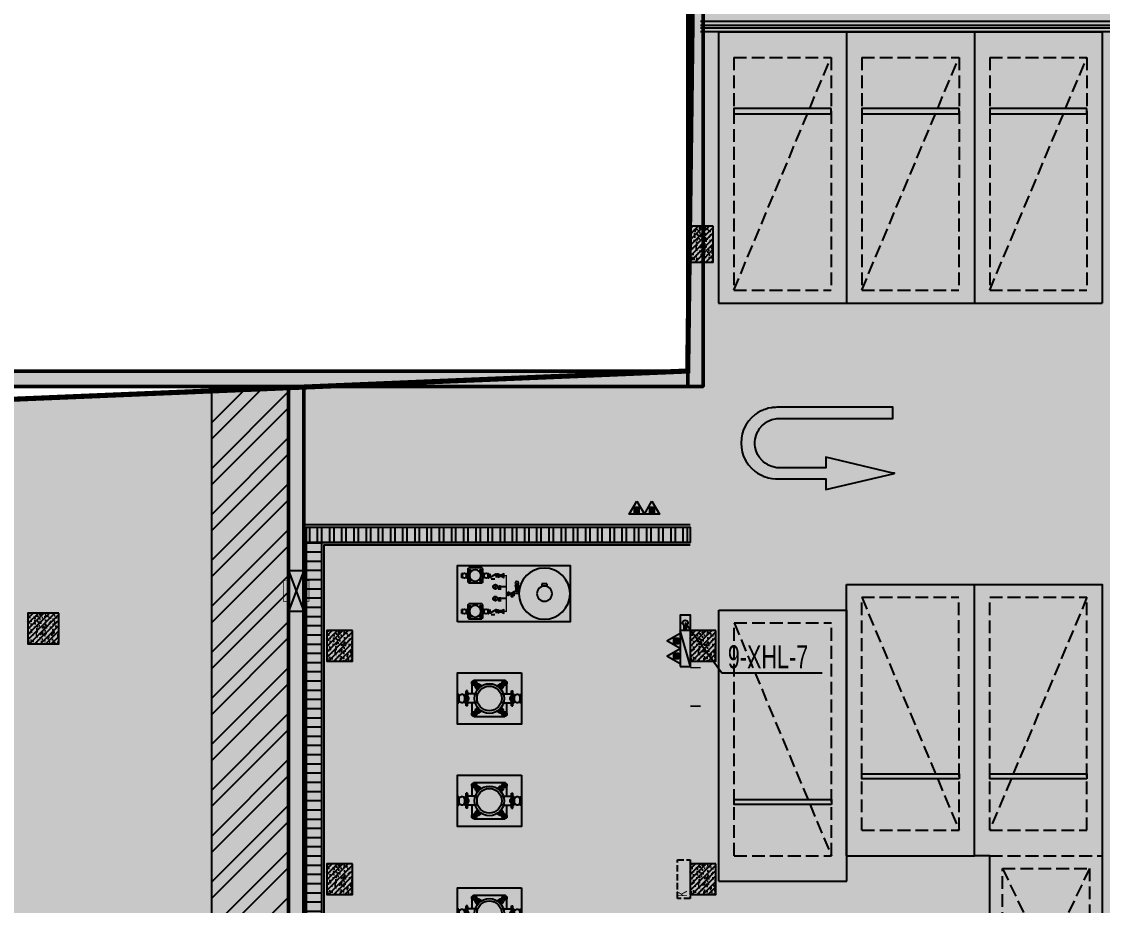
# Model space of a CAD drawing. Extents: x -1338203 to 1886333, y -530034 to 1031844.
# Drawn here: x 646993 to 668108, y -375017 to -357747 of the extents above; entities that cross this region are included whole.
import ezdxf

# ---------------------------------------------------------------- set-up
doc = ezdxf.new("R2010")
doc.units = 0
doc.header["$LTSCALE"] = 1000
doc.header["$MEASUREMENT"] = 0
for name, pattern in [('A-001-平面B2$0$__DASH', [0.35, 0.25, -0.1]), ('A-001-平面参照B2$0$A-001-平面参照B2$0$DASH', [0.35, 0.25, -0.1]), ('DASH', [0.35, 0.25, -0.1]), ('负二层集水坑及排水沟$0$负二层集水坑及排水沟$0$CONTINOUS', [0])]:
    doc.linetypes.add(name, pattern=pattern)
for name, color, linetype in [('A-001-平面参照B2$0$0A-E-STRS-RAIL', 163, 'Continuous'), ('A-001-平面参照B2$0$0A-O-EQPM', 215, 'Continuous'), ('A-001-平面参照B2$0$0S-S-HOLE', 55, 'Continuous'), ('A-001-平面参照B2$0$AUDIT_D_230227194758-1', 52, 'Continuous'), ('A-001-车位参照B1$0$A-001-车位参照B1$0$$0$A-001-车位参照B2$0$0A-P-PKNG-CAR(A)', 43, 'Continuous'), ('A-FIRE', 7, 'Continuous'), ('M001-预留预埋B2$0$0M-A-LD', 4, 'Continuous'), ('p-a-regular', 5, 'Continuous'), ('S001地下二墙柱$0$0S-CW-HATCH', 251, 'Continuous'), ('S001地下二墙柱$0$0S-CW-HATCH-UP', 251, 'Continuous'), ('S001地下二墙柱$0$0S-S-HOLE', 55, 'Continuous'), ('S001地下二墙柱$0$S001地下二墙柱$0$0S-CC-LINE', 52, 'Continuous'), ('S001地下二墙柱$0$S001地下二墙柱$0$0S-CW-HATCH', 251, 'Continuous'), ('S001地下二墙柱$0$S001地下二墙柱$0$0S-CW-HATCH-UP', 251, 'Continuous'), ('中心线', 42, 'Continuous'), ('地面指向箭头', 7, 'Continuous'), ('负二层消火栓$0$负二层消火栓$0$0P-ACC-FH', 7, 'Continuous'), ('负二层消火栓$0$负二层消火栓$0$0P-DIM-FH', 3, 'Continuous'), ('负二层消火栓$0$负二层消火栓$0$0P-PIPE-FH', 1, 'Continuous'), ('负二层消火栓$0$负二层消火栓$0$0P-VPIPE-FH', 1, 'Continuous'), ('负二层消火栓$0$负二层消火栓$1$0P-EQUIP-FH', 7, 'Continuous'), ('负二层集水坑及排水沟$0$负二层集水坑及排水沟$0$0P-PIPE-FH', 1, 'Continuous'), ('负二层集水坑及排水沟$0$负二层集水坑及排水沟$0$PIPE-消防', 1, 'Continuous'), ('负二层集水坑及排水沟$0$负二层集水坑及排水沟$0$S-其他', 8, 'Continuous'), ('负二层集水坑及排水沟$0$负二层集水坑及排水沟$0$SB', 7, 'Continuous'), ('负二层集水坑及排水沟$0$负二层集水坑及排水沟$0$VALVE_消防', 7, 'Continuous'), ('负二层集水坑及排水沟$0$负二层集水坑及排水沟$0$XHS', 70, 'Continuous'), ('负二层集水坑及排水沟$0$负二层集水坑及排水沟$0$给排水设备', 7, '负二层集水坑及排水沟$0$负二层集水坑及排水沟$0$CONTINOUS')]:
    doc.layers.add(name, color=color, linetype=linetype)
for name, color, linetype, true_color in [('p-a-double', 7, 'Continuous', 0x00a0ff), ('p-a-regular-deadend', 6, 'Continuous', 0xff00ff), ('p-a-regular-narrow', 7, 'Continuous', 0x9600ff)]:
    doc.layers.add(name, color=color, linetype=linetype, true_color=true_color)
doc.layers.add('p-h-walkable', color=7, linetype='Continuous', lineweight=70, true_color=0xf0f0f0)
doc.layers.add('S001地下二墙柱$0$0S-CW-LINE', color=7, linetype='Continuous', lineweight=50)
doc.styles.add('A-001-平面参照B2$0$A-001-平面参照B2$0$AAD-TXT', font='AAD-TXT', dxfattribs={"width": 0.7, "bigfont": 'AAD-HZTXT'})
doc.styles.add('负二层消火栓$0$负二层消火栓$0$AAD-S', font='aad-s.shx', dxfattribs={"width": 0.7, "bigfont": 'aad-hztxt.shx'})
pattern_1 = [(45, (-9296980.87, -620438.91), (-53.0330086, 53.0330086), []), (50, (-9296980.87, -620438.91), (215.1780548, -18.8256405), [22.5, -247.5]), (355, (-9296980.87, -620438.91), (-41.6254, 225.65764), [18, -198]), (100.4514, (-9296962.94, -620440.48), (173.5528145, 206.8318626), [19.122057, -210.3426336]), (46.1842, (-9296980.87, -620378.9), (320.1723146, -49.655704), [33.75, -371.25]), (96.6356, (-9296954.2, -620383.05), (280.398812, 292.235361), [28.683086, -315.5139]), (351.1842, (-9296980.87, -620378.9), (280.398584, 292.23558), [27, -297]), (21, (-9296950.87, -620393.91), (179.0721156, -120.7856672), [22.5, -247.5]), (326, (-9296950.87, -620393.91), (72.9945996, 217.5450135), [18, -198]), (71.4514, (-9296935.94, -620403.98), (252.0667886, 96.759149), [19.122057, -210.3426336]), (37.5, (-9296980.87, -620438.91), (3.6479566, 99.86815615), [0, -195.6, 0, -201, 0, -198.75]), (7.5, (-9296980.87, -620438.91), (78.9208612, 118.3235136), [0, -114.6, 0, -191.1, 0, -75.75]), (327.5, (-9297047.77, -620438.91), (160.14673085, -6.7664615), [0, -75, 0, -234, 0, -310.5]), (317.5, (-9297077.77, -620438.91), (174.9558508, 30.0314947), [0, -97.5, 0, -155.4, 0, -220.5])]

# ---------------------------------------------------------------- blocks, each defined once
blk = doc.blocks.new('A-001-平面参照B2$0$A-001-平面参照B2$0$AAD_ARCH_EQPM_室内空调挂机')
at = {"layer": 'A-001-平面参照B2$0$0A-O-EQPM', "linetype": 'A-001-平面参照B2$0$A-001-平面参照B2$0$DASH', "ltscale": 0.5}
blk.add_lwpolyline([(375, 125), (375, -125), (-375, -125), (-375, 125), (375, 125)], dxfattribs=at)
at = {"layer": 'A-001-平面参照B2$0$0A-O-EQPM', "ltscale": 0.5, "style": 'A-001-平面参照B2$0$A-001-平面参照B2$0$AAD-TXT', "width": 0.7}
blk.add_text('K', height=200, dxfattribs=at).set_placement((-346, -63))
blk = doc.blocks.new('*U420')
at = {"ltscale": 0.5}
blk.add_blockref('A-001-平面参照B2$0$A-001-平面参照B2$0$AAD_ARCH_EQPM_室内空调挂机', (0, 0), dxfattribs=at)
blk = doc.blocks.new('A-001-平面参照B2')
at = {"layer": 'A-001-平面参照B2$0$0A-E-STRS-RAIL'}
for points in [[(-90459, -194211), (-106109, -194211)], [(-90459, -194261), (-106109, -194261)]]:
    blk.add_lwpolyline(points, dxfattribs=at)
at = {"layer": 'A-001-平面参照B2$0$0S-S-HOLE'}
blk.add_lwpolyline([(-113859, -204863), (-113859, -205663), (-114159, -205663), (-114159, -204863)], close=True, dxfattribs=at)
for points in [[(-113859, -204863), (-114159, -205663)], [(-114159, -204863), (-113859, -205663)]]:
    blk.add_lwpolyline(points, dxfattribs=at)
at = {"layer": 'A-001-平面参照B2$0$AUDIT_D_230227194758-1'}
for points in [[(-48909, -194136), (-106109, -194136)], [(-48909, -194336), (-106109, -194336)]]:
    blk.add_lwpolyline(points, dxfattribs=at)
at = {"layer": 'A-001-平面参照B2$0$0A-O-EQPM', "rotation": 90}
blk.add_blockref('*U420', (-106434, -210893), dxfattribs=at)
blk = doc.blocks.new('负二层集水坑及排水沟$0$负二层集水坑及排水沟$0$XFB1')
blk.add_lwpolyline([(702090, 3956882), (702890, 3956882), (702890, 3955882), (702090, 3955882)], close=True)
at = {"layer": '负二层集水坑及排水沟$0$负二层集水坑及排水沟$0$XHS', "color": 7, "ltscale": 3}
for p, q in [((702425, 3956861), (702425, 3956872)), ((702425, 3956872), (702555, 3956872)), ((702425, 3956861), (702555, 3956861)), ((702447, 3956860), (702534, 3956860)), ((702452, 3956884), (702452, 3956873)), ((702452, 3956884), (702527, 3956884)), ((702527, 3956884), (702527, 3956873)), ((702555, 3956872), (702555, 3956861)), ((702425, 3956770), (702425, 3956759)), ((702425, 3956770), (702555, 3956770)), ((702425, 3956759), (702555, 3956759)), ((702452, 3956747), (702452, 3956758)), ((702452, 3956747), (702527, 3956747)), ((702527, 3956747), (702527, 3956758)), ((702555, 3956759), (702555, 3956770)), ((702425, 3955996), (702425, 3956008)), ((702425, 3956008), (702555, 3956008)), ((702452, 3956020), (702452, 3956008)), ((702452, 3956020), (702527, 3956020)), ((702527, 3956020), (702527, 3956008)), ((702555, 3956008), (702555, 3955996)), ((702425, 3955996), (702555, 3955996)), ((702425, 3955906), (702425, 3955894)), ((702425, 3955906), (702555, 3955906)), ((702425, 3955894), (702555, 3955894)), ((702447, 3955995), (702534, 3955995)), ((702452, 3955882), (702452, 3955893)), ((702452, 3955882), (702527, 3955882)), ((702527, 3955882), (702527, 3955893)), ((702555, 3955894), (702555, 3955906))]:
    blk.add_line(p, q, dxfattribs=at)
at = {"layer": '负二层集水坑及排水沟$0$负二层集水坑及排水沟$0$XHS', "color": 7, "linetype": 'Continuous', "ltscale": 3}
for p, q in [((702606, 3956747), (702372, 3956747)), ((702372, 3956728), (702372, 3956747)), ((702606, 3956728), (702372, 3956728)), ((702387, 3956728), (702387, 3956747)), ((702418, 3956598), (702418, 3956706)), ((702556, 3956598), (702556, 3956706)), ((702594, 3956728), (702594, 3956747)), ((702606, 3956728), (702606, 3956747)), ((702203, 3956621), (702289, 3956621)), ((702210, 3956632), (702210, 3956132)), ((702418, 3956656), (702236, 3956656)), ((702245, 3956665), (702245, 3956576)), ((702325, 3956597), (702262, 3956534)), ((702264, 3956596), (702325, 3956534)), ((702268, 3956540), (702294, 3956506)), ((702320, 3956592), (702354, 3956566)), ((702743, 3956656), (702556, 3956656)), ((702659, 3956592), (702625, 3956566)), ((702654, 3956597), (702717, 3956534)), ((702715, 3956596), (702654, 3956534)), ((702712, 3956540), (702686, 3956506)), ((702777, 3956621), (702690, 3956621)), ((702734, 3956665), (702734, 3956576)), ((702771, 3956140), (702771, 3956623)), ((702245, 3956100), (702245, 3956189)), ((702325, 3956167), (702262, 3956230)), ((702264, 3956169), (702325, 3956230)), ((702268, 3956225), (702294, 3956259)), ((702320, 3956172), (702354, 3956198)), ((702418, 3956169), (702418, 3956060)), ((702556, 3956169), (702556, 3956060)), ((702659, 3956172), (702625, 3956198)), ((702654, 3956167), (702717, 3956230)), ((702715, 3956169), (702654, 3956230)), ((702712, 3956225), (702686, 3956259)), ((702734, 3956100), (702734, 3956189)), ((702203, 3956144), (702289, 3956144)), ((702242, 3956108), (702418, 3956108)), ((702606, 3956038), (702372, 3956038)), ((702372, 3956038), (702372, 3956020)), ((702606, 3956020), (702372, 3956020)), ((702387, 3956038), (702387, 3956019)), ((702556, 3956108), (702739, 3956108)), ((702594, 3956038), (702594, 3956019)), ((702606, 3956038), (702606, 3956020)), ((702777, 3956144), (702690, 3956144))]:
    blk.add_line(p, q, dxfattribs=at)
for centre, radius in [((702490, 3956715), 5.47), ((702245, 3956620), 36.9), ((702245, 3956621), 22.4), ((702294, 3956565), 36.9), ((702490, 3956382), 232), ((702294, 3956566), 22.4), ((702488, 3956382), 193), ((702685, 3956565), 36.9), ((702685, 3956566), 22.4), ((702734, 3956620), 36.9), ((702734, 3956621), 22.4), ((702245, 3956144), 36.9), ((702294, 3956199), 36.9), ((702294, 3956199), 22.4), ((702685, 3956199), 36.9), ((702685, 3956199), 22.4), ((702734, 3956144), 36.9), ((702245, 3956144), 22.4), ((702490, 3956051), 5.47), ((702734, 3956144), 22.4)]:
    blk.add_circle(centre, radius, dxfattribs=at)
at = {"layer": '负二层集水坑及排水沟$0$负二层集水坑及排水沟$0$XHS', "color": 7, "ltscale": 3}
for centre, start, end in [((702477, 3956817), 118.6495, 248.2295), ((702502, 3956817), 291.7705, 61.3505), ((702477, 3955952), 118.6495, 248.2295), ((702502, 3955952), 291.7705, 61.3505)]:
    blk.add_arc(centre, 49.9, start, end, dxfattribs=at)
at = {"layer": '负二层集水坑及排水沟$0$负二层集水坑及排水沟$0$XHS', "color": 7, "linetype": 'Continuous', "ltscale": 3}
for centre, radius, start, end in [((702393, 3956702), 25, 7.0714, 100.1436), ((702490, 3956740), 37.6, 200.9003, 339.0997), ((702573, 3956710), 17.8, 84.8055, 196.2126), ((702393, 3956601), 25, 316.4818, 352.9286), ((702581, 3956601), 25, 187.0714, 220.5994), ((702393, 3956166), 25, 7.0714, 43.5182), ((702581, 3956166), 25, 139.4006, 172.9286), ((702393, 3956064), 25, 259.8564, 352.9286), ((702490, 3956026), 37.6, 20.9003, 159.0997), ((702573, 3956056), 17.8, 163.7874, 275.1945)]:
    blk.add_arc(centre, radius, start, end, dxfattribs=at)
blk = doc.blocks.new('负二层集水坑及排水沟$0$负二层集水坑及排水沟$0$YLB')
for p, q in [((-88, 838), (2, 796)), ((88, 662), (-88, 838)), ((-150, 350), (-150, 550)), ((0, 450), (-150, 450)), ((0, 0), (0, 600))]:
    blk.add_line(p, q)
for centre, radius in [((0, 750), 150), ((0, 450), 60), ((0, 450), 35)]:
    blk.add_circle(centre, radius)
blk = doc.blocks.new('负二层集水坑及排水沟$0$负二层集水坑及排水沟$0$$VALVE$00000296')
for points in [[(-125, 72), (-125, -72), (125, 72), (125, -72), (-125, 72)], [(0, 60), (0, -64)]]:
    blk.add_lwpolyline(points)
for p in [(-125, 0), (125, 0)]:
    blk.add_point(p)
blk = doc.blocks.new('负二层集水坑及排水沟$0$负二层集水坑及排水沟$0$$VALVE$00000437')
for p in [(0, 0), (87, 124)]:
    blk.add_line(p, (0, 124))
blk.add_lwpolyline([(-125, -72), (125, 72), (125, -72), (-125, 72)], close=True)
for p in [(-125, 0), (125, 0)]:
    blk.add_point(p)
blk = doc.blocks.new('负二层集水坑及排水沟$0$负二层集水坑及排水沟$0$$VALVE$00000315')
blk.add_line((-75, 125), (75, 125))
blk.add_lwpolyline([(-125, -75), (-125, 75), (125, -75), (125, 75)])
for p in [(-125, 0), (125, 0)]:
    blk.add_point(p)
blk.add_solid([(0, 125), (0, 150), (75, 125)])
blk = doc.blocks.new('负二层集水坑及排水沟$0$负二层集水坑及排水沟$0$wysb')
at = {"layer": '负二层集水坑及排水沟$0$负二层集水坑及排水沟$0$0P-PIPE-FH', "linetype": 'Continuous'}
for points in [[(322473, -256493), (322473, -256505), (322461, -256505)], [(322473, -256493), (322461, -256493), (322461, -256505)], [(323173, -256493), (323173, -256505), (323186, -256505)], [(323173, -256493), (323186, -256493), (323186, -256505)]]:
    blk.add_hatch(color=256, dxfattribs=at).paths.add_polyline_path(points)
at = {"layer": '负二层集水坑及排水沟$0$负二层集水坑及排水沟$0$PIPE-消防', "linetype": 'Continuous'}
for points in [[(323173, -256493), (323173, -256501), (323182, -256501)], [(323173, -256493), (323182, -256493), (323182, -256501)]]:
    blk.add_hatch(color=256, dxfattribs=at).paths.add_polyline_path(points)
at = {"layer": '负二层集水坑及排水沟$0$负二层集水坑及排水沟$0$0P-PIPE-FH', "linetype": 'Continuous', "ltscale": 0.5, "const_width": 25}
for points in [[(322473, -256170), (322473, -256147)], [(322473, -256323), (322473, -256290)], [(323173, -256170), (323173, -256147)], [(323173, -256323), (323173, -256290)], [(322473, -256493), (322473, -256443)], [(322826, -256493), (322473, -256493)], [(322826, -256524), (322826, -256493)], [(323173, -256493), (322826, -256493)], [(323173, -256493), (323173, -256443)], [(322669, -256698), (322618, -256698)], [(322826, -256698), (322789, -256698)], [(322826, -256698), (322826, -256644)], [(322826, -256736), (322826, -256698)]]:
    blk.add_lwpolyline(points, dxfattribs=at)
at = {"layer": '负二层集水坑及排水沟$0$负二层集水坑及排水沟$0$PIPE-消防', "linetype": 'Continuous'}
blk.add_circle((322618, -256698), 33.6, dxfattribs=at)
at = {"layer": '负二层集水坑及排水沟$0$负二层集水坑及排水沟$0$给排水设备'}
for p, q in [((322432, -255633), (322432, -255625)), ((322514, -255625), (322432, -255625)), ((322514, -255633), (322432, -255633)), ((322514, -255633), (322514, -255625)), ((323132, -255633), (323132, -255625)), ((323214, -255625), (323132, -255625)), ((323214, -255633), (323132, -255633)), ((323214, -255633), (323214, -255625)), ((322341, -255739), (322322, -255757)), ((322323, -256015), (322322, -255757)), ((322341, -255739), (322598, -255739)), ((322514, -255712), (322432, -255712)), ((322432, -255712), (322432, -255720)), ((322514, -255720), (322432, -255720)), ((322439, -255720), (322438, -255775)), ((322499, -255720), (322499, -255775)), ((322514, -255712), (322514, -255720)), ((322598, -255739), (322616, -255757)), ((322616, -255757), (322616, -256015)), ((323041, -255739), (323022, -255757)), ((323023, -256015), (323022, -255757)), ((323041, -255739), (323298, -255739)), ((323214, -255712), (323132, -255712)), ((323132, -255712), (323132, -255720)), ((323214, -255720), (323132, -255720)), ((323139, -255720), (323138, -255775)), ((323199, -255720), (323199, -255775)), ((323214, -255712), (323214, -255720)), ((323298, -255739), (323316, -255757)), ((323316, -255757), (323316, -256015)), ((322341, -256033), (322323, -256015)), ((322598, -256033), (322341, -256033)), ((322432, -256060), (322432, -256052)), ((322514, -256052), (322432, -256052)), ((322514, -256060), (322432, -256060)), ((322506, -256052), (322437, -256052)), ((322506, -256052), (322437, -256052)), ((322439, -256052), (322438, -255997)), ((322499, -256052), (322499, -255997)), ((322514, -256060), (322514, -256052)), ((322598, -256033), (322616, -256015)), ((323041, -256033), (323023, -256015)), ((323298, -256033), (323041, -256033)), ((323132, -256060), (323132, -256052)), ((323214, -256052), (323132, -256052)), ((323214, -256060), (323132, -256060)), ((323206, -256052), (323137, -256052)), ((323206, -256052), (323137, -256052)), ((323139, -256052), (323138, -255997)), ((323199, -256052), (323199, -255997)), ((323214, -256060), (323214, -256052)), ((323298, -256033), (323316, -256015)), ((322514, -256139), (322432, -256139)), ((322432, -256139), (322432, -256147)), ((322514, -256147), (322432, -256147)), ((322514, -256139), (322514, -256147)), ((323214, -256139), (323132, -256139)), ((323132, -256139), (323132, -256147)), ((323214, -256147), (323132, -256147)), ((323214, -256139), (323214, -256147)), ((322636, -257188), (322688, -257188)), ((322636, -257283), (322636, -257188)), ((322636, -257283), (322687, -257283))]:
    blk.add_line(p, q, dxfattribs=at)
blk.add_lwpolyline([(323375, -255536), (322275, -255536), (322275, -257736), (323375, -257736)], close=True, dxfattribs=at)
blk.add_lwpolyline([(323375, -255536), (322275, -255536), (322275, -257736), (323375, -257736)], close=True, dxfattribs=at)
blk.add_lwpolyline([(323375, -255536), (322275, -255536), (322275, -257736), (323375, -257736)], close=True, dxfattribs=at)
blk.add_lwpolyline([(323375, -255536), (322275, -255536), (322275, -257736), (323375, -257736)], close=True, dxfattribs=at)
for centre, radius in [((322470, -255884), 113), ((322383, -255783), 21.1), ((322561, -255783), 21.1), ((323170, -255884), 113), ((323083, -255783), 21.1), ((323261, -255783), 21.1), ((322383, -255987), 21.1), ((322561, -255987), 21.1), ((323083, -255987), 21.1), ((323261, -255987), 21.1), ((322825, -257236), 500), ((322825, -257236), 148)]:
    blk.add_circle(centre, radius, dxfattribs=at)
for centre, start, end in [((322473, -255673), 120.9921, 239.008), ((322473, -255673), 300.9921, 59.008), ((323173, -255673), 120.9921, 239.008), ((323173, -255673), 300.9921, 59.008), ((322473, -256100), 120.9921, 239.008), ((322473, -256100), 300.9921, 59.008), ((323173, -256100), 120.9921, 239.008), ((323173, -256100), 300.9921, 59.008)]:
    blk.add_arc(centre, 46.2, start, end, dxfattribs=at)
at = {"layer": '负二层集水坑及排水沟$0$负二层集水坑及排水沟$0$SB', "xscale": -0.2879999871365726, "yscale": 0.2880000025033951, "zscale": 0.2880000000000109, "rotation": 2.514481582949202e-05}
for p in [(322691, -256493), (322921, -256493)]:
    blk.add_blockref('负二层集水坑及排水沟$0$负二层集水坑及排水沟$0$YLB', p, dxfattribs=at)
at = {"layer": '负二层集水坑及排水沟$0$负二层集水坑及排水沟$0$VALVE_消防'}
for name, p, xscale, yscale, zscale, rotation in [('负二层集水坑及排水沟$0$负二层集水坑及排水沟$0$$VALVE$00000315', (322473, -256230), 0.48, 0.48, 0.48, 270.0000251448159), ('负二层集水坑及排水沟$0$负二层集水坑及排水沟$0$$VALVE$00000296', (322473, -256383), 0.48, 0.48, 0.48, 270.0000251448159), ('负二层集水坑及排水沟$0$负二层集水坑及排水沟$0$$VALVE$00000315', (323173, -256230), 0.48, 0.48, 0.48, 270.0000251448159), ('负二层集水坑及排水沟$0$负二层集水坑及排水沟$0$$VALVE$00000296', (323173, -256383), 0.48, 0.48, 0.48, 270.0000251448159), ('负二层集水坑及排水沟$0$负二层集水坑及排水沟$0$$VALVE$00000437', (322826, -256584), 0.48, 0.48, 0.48, 270.0000251448159), ('负二层集水坑及排水沟$0$负二层集水坑及排水沟$0$$VALVE$00000296', (322729, -256698), 0.4800000000000001, 0.4800000000000001, 0.4800000000000001, 180.0000251448158)]:
    blk.add_blockref(name, p, dxfattribs=dict(at, xscale=xscale, yscale=yscale, zscale=zscale, rotation=rotation))
blk = doc.blocks.new('负二层集水坑及排水沟')
at = {"ltscale": 0.002}
h = blk.add_hatch(dxfattribs=at)
h.set_pattern_fill('STEEL', color=8, scale=400)
h.set_pattern_definition([(45, (-682126.3, 185328.5), (-449.0128, 449.0128), []), (45, (-682126.3, 185646), (-449.0128, 449.0128), [])])
h.paths.add_polyline_path([(-114159, -215463), (-115659, -215463), (-115659, -201263), (-114159, -201263)])
h = blk.add_hatch()
h.set_pattern_fill('STEEL', color=8, scale=150, angle=405)
h.set_pattern_definition([(89.999995, (-766365.37, 163610.93), (-238.125, 2e-05), []), (89.999995, (-766449.56, 163695.12), (-238.125, 2e-05), [])])
h.paths.add_polyline_path([(-113809, -204013), (-106309, -204013), (-106309, -204313), (-113809, -204313)])
h = blk.add_hatch(dxfattribs=at)
h.set_pattern_fill('玻璃', color=8, scale=150)
h.set_pattern_definition([(0, (-766365.37, 163790.93), (0, 180), [])])
h.paths.add_polyline_path([(-113809, -204313), (-113509, -204313), (-113509, -213963), (-113809, -213963)])
at = {"color": 8, "ltscale": 0.002}
blk.add_lwpolyline([(-114159, -215463), (-115659, -215463), (-115659, -201263), (-114159, -201263)], close=True, dxfattribs=at)
at = {"color": 214, "ltscale": 0.002}
for points in [[(-113859, -214463), (-113859, -203963), (-106309, -203963)], [(-113809, -213963), (-113809, -204013), (-106309, -204013)], [(-113509, -213963), (-113509, -204313), (-106309, -204313)], [(-113459, -213963), (-113459, -204363), (-106309, -204363)]]:
    blk.add_lwpolyline(points, dxfattribs=at)
blk.add_lwpolyline([(-113809, -204013), (-106309, -204013), (-106309, -204313), (-113809, -204313)], close=True, dxfattribs=at)
at = {"xscale": -0.9999999999999987, "rotation": 90.00599214690122}
blk.add_blockref('负二层集水坑及排水沟$0$负二层集水坑及排水沟$0$wysb', (-366428, 117484, 0), dxfattribs=at)
at = {"layer": '负二层集水坑及排水沟$0$负二层集水坑及排水沟$0$S-其他', "ltscale": 0.2, "xscale": 1.25, "yscale": 1.25, "zscale": 1.25, "rotation": 270}
for p in [(-5055712, 670749), (-5055712, 668749), (-5055712, 666549)]:
    blk.add_blockref('负二层集水坑及排水沟$0$负二层集水坑及排水沟$0$XFB1', p, dxfattribs=at)
blk = doc.blocks.new('M001-预留预埋B2')
at = {"layer": 'M001-预留预埋B2$0$0M-A-LD', "elevation": 0}
blk.add_lwpolyline([(-106309, -206761, 0, 0, 0), (-106309, -207511, 30, 30, 0), (-106109, -207511, 0, 0, 0), (-106109, -206761, 30, 30, 0)], format="xyseb", close=True, dxfattribs=at)
blk = doc.blocks.new('负二层消火栓$0$负二层消火栓$1$$TwtSys$00000546')
h = blk.add_hatch()
h.set_pattern_fill('ANSI31', color=256, scale=200, style=0)
h.set_pattern_definition([(45, (-38543.802, -6670.83), (-17.67767, 17.67767), [])])
h.paths.add_polyline_path([(-65, 174), (65, 174), (65, 44), (-65, 44)])
for points in [[(0, 344), (-198, 0), (198, 0)], [(-65, 174), (65, 174), (65, 44), (-65, 44)]]:
    blk.add_lwpolyline(points, close=True)
blk = doc.blocks.new('负二层消火栓$0$负二层消火栓$0$$TwtSys$00000434')
for p, q in [((-0.5, 0.5), (-0.5, -0.5)), ((-0.5, -0.5), (0.5, 0.5)), ((0.5, 0.5), (-0.5, 0.5)), ((0.5, -0.5), (0.5, 0.5)), ((-0.5, -0.5), (0.5, -0.5))]:
    blk.add_line(p, q)
blk.add_solid([(0.5, -0.5), (0.5, 0.5), (-0.5, -0.5)])
blk = doc.blocks.new('负二层消火栓')
at = {"color": 1, "const_width": 10}
blk.add_lwpolyline([(-114159, -204863), (-113859, -204863), (-113859, -205663), (-114159, -205663)], close=True, dxfattribs=at)
at = {"const_width": 10}
for points in [[(-114159, -205463), (-114259, -205463), (-114259, -205063), (-114159, -205063)], [(-113859, -205463), (-113759, -205463), (-113759, -205063), (-113859, -205063)]]:
    blk.add_lwpolyline(points, dxfattribs=at)
at = {"layer": '负二层消火栓$0$负二层消火栓$0$0P-ACC-FH', "elevation": 0}
blk.add_lwpolyline([(-106507, -206735), (-106307, -206735), (-106307, -205736), (-106507, -205736)], close=True, dxfattribs=at)
at = {"layer": '负二层消火栓$0$负二层消火栓$0$0P-DIM-FH'}
for p, q in [((-106407, -205876, 0), (-105690, -206863, 0)), ((-105690, -206863, 0), (-103729, -206863, 0))]:
    blk.add_line(p, q, dxfattribs=at)
at = {"layer": '负二层消火栓$0$负二层消火栓$0$0P-PIPE-FH', "linetype": 'Continuous', "const_width": 82.5}
blk.add_lwpolyline([(-106407, -205938), (-106407, -206035)], dxfattribs=at)
at = {"layer": '负二层消火栓$0$负二层消火栓$0$0P-VPIPE-FH', "linetype": 'Continuous'}
blk.add_circle((-106407, -205885), 52.5, dxfattribs=at)
at = {"layer": '负二层消火栓$0$负二层消火栓$0$0P-ACC-FH', "xscale": -700, "yscale": -200, "zscale": 700, "rotation": 270.0000000004002}
blk.add_blockref('负二层消火栓$0$负二层消火栓$0$$TwtSys$00000434', (-106407, -206385), dxfattribs=at)
at = {"layer": '负二层消火栓$0$负二层消火栓$1$0P-EQUIP-FH', "xscale": -0.75, "yscale": 0.75, "zscale": 0.75}
for p in [(-107355, -203763), (-107058, -203763)]:
    blk.add_blockref('负二层消火栓$0$负二层消火栓$1$$TwtSys$00000546', p, dxfattribs=at)
at = {"layer": '负二层消火栓$0$负二层消火栓$1$0P-EQUIP-FH', "xscale": -0.75, "yscale": 0.75, "zscale": 0.75, "rotation": 90.00000000040016}
for p in [(-106507, -206237, 800), (-106507, -206534, 800)]:
    blk.add_blockref('负二层消火栓$0$负二层消火栓$1$$TwtSys$00000546', p, dxfattribs=at)
at = {"layer": '负二层消火栓$0$负二层消火栓$0$0P-DIM-FH', "color": 7, "style": '负二层消火栓$0$负二层消火栓$0$AAD-S', "width": 0.7}
blk.add_text('9-XHL-7', height=450, dxfattribs=at).set_placement((-105575, -206773, 0))
blk = doc.blocks.new('JTDT')
at = {"layer": 'A-FIRE'}
h = blk.add_hatch(color=251, dxfattribs=at)
h.dxf.hatch_style = 1
h.paths.add_polyline_path([(189165, 82916), (189162, 82988), (189159, 82988), (189147, 83060), (189144, 83075), (189126, 83123), (189114, 83162), (189105, 83180), (189081, 83230), (189072, 83245), (189057, 83269), (189036, 83299), (189024, 83317), (189021, 83320), (189021, 83323), (188961, 83389), (188893, 83449), (188818, 83500), (188734, 83542), (188650, 83571), (188561, 83586), (188468, 83592), (188378, 83586), (188288, 83571), (188202, 83542), (188118, 83500), (188043, 83449), (187974, 83389), (187915, 83323), (187915, 83320), (187912, 83317), (187900, 83299), (187882, 83269), (187864, 83245), (187858, 83230), (187831, 83180), (187822, 83162), (187810, 83123), (187795, 83075), (187789, 83060), (187777, 82988), (187771, 82916), (187771, 82895), (187771, 82839), (187771, 81938), (187559, 81938), (187559, 81935), (187867, 80625), (187876, 80592), (187882, 80625), (188190, 81935), (187983, 81935), (187983, 81938), (187983, 82839), (187986, 82895), (187989, 82916), (188007, 82988), (188037, 83060), (188046, 83075), (188076, 83123), (188109, 83162), (188124, 83180), (188184, 83230), (188205, 83245), (188247, 83269), (188318, 83299), (188390, 83317), (188441, 83320), (188468, 83323), (188492, 83320), (188543, 83317), (188615, 83299), (188686, 83269), (188728, 83245), (188749, 83230), (188809, 83180), (188824, 83162), (188857, 83123), (188887, 83075), (188896, 83060), (188926, 82988), (188944, 82916), (188947, 82895), (188949, 82839), (188949, 80625), (189168, 80625), (189168, 82839), (189168, 82895)])
at = {"layer": '地面指向箭头', "color": 251, "linetype": 'Continuous'}
blk.add_lwpolyline([(189165, 82916), (189162, 82988), (189159, 82988), (189147, 83060), (189144, 83075), (189126, 83123), (189114, 83162), (189105, 83180), (189081, 83230), (189072, 83245), (189057, 83269), (189036, 83299), (189024, 83317), (189021, 83320), (189021, 83323), (188961, 83389), (188893, 83449), (188818, 83500), (188734, 83542), (188650, 83571), (188561, 83586), (188468, 83592), (188378, 83586), (188288, 83571), (188202, 83542), (188118, 83500), (188043, 83449), (187974, 83389), (187915, 83323), (187915, 83320), (187912, 83317), (187900, 83299), (187882, 83269), (187864, 83245), (187858, 83230), (187831, 83180), (187822, 83162), (187810, 83123), (187795, 83075), (187789, 83060), (187777, 82988), (187771, 82916), (187771, 82895), (187771, 82839), (187771, 81938), (187559, 81938), (187559, 81935), (187867, 80625), (187876, 80592), (187882, 80625), (188190, 81935), (187983, 81935), (187983, 81938), (187983, 82839), (187986, 82895), (187989, 82916), (188007, 82988), (188037, 83060), (188046, 83075), (188076, 83123), (188109, 83162), (188124, 83180), (188184, 83230), (188205, 83245), (188247, 83269), (188318, 83299), (188390, 83317), (188441, 83320), (188468, 83323), (188492, 83320), (188543, 83317), (188615, 83299), (188686, 83269), (188728, 83245), (188749, 83230), (188809, 83180), (188824, 83162), (188857, 83123), (188887, 83075), (188896, 83060), (188926, 82988), (188944, 82916), (188947, 82895), (188949, 82839), (188949, 80625), (189168, 80625), (189168, 82839), (189168, 82895), (189165, 82916)], dxfattribs=at)
blk = doc.blocks.new('A$C3d42903c')
at = {"layer": '中心线', "color": 251, "const_width": 150}
blk.add_lwpolyline([(253142, 163242), (255142, 163242)], dxfattribs=at)
at = {"layer": '地面指向箭头', "color": 251, "rotation": 90}
blk.add_blockref('JTDT', (331994, -25211), dxfattribs=at)
blk = doc.blocks.new('子母车位')
at = {"layer": 'A-001-车位参照B1$0$A-001-车位参照B1$0$$0$A-001-车位参照B2$0$0A-P-PKNG-CAR(A)', "color": 5, "linetype": 'DASH'}
for p, q in [((-2200, 4300), (0, 4300)), ((-1950, 4050), (-250, 500)), ((-250, 4050), (-1950, 500))]:
    blk.add_line(p, q, dxfattribs=at)
at = {"layer": 'A-001-车位参照B1$0$A-001-车位参照B1$0$$0$A-001-车位参照B2$0$0A-P-PKNG-CAR(A)', "color": 5}
blk.add_lwpolyline([(0, 4300), (0, 0), (-2200, 0), (-2200, 4300), (-2500, 4300), (-2500, 9600), (0, 9600), (0, 4300)], dxfattribs=at)
at = {"layer": 'A-001-车位参照B1$0$A-001-车位参照B1$0$$0$A-001-车位参照B2$0$0A-P-PKNG-CAR(A)', "color": 5, "linetype": 'DASH'}
blk.add_lwpolyline([(-2200, 4800), (-300, 4800), (-300, 9350), (-2200, 4800), (-2200, 9350), (-300, 9350)], dxfattribs=at)
at = {"layer": 'A-001-车位参照B1$0$A-001-车位参照B1$0$$0$A-001-车位参照B2$0$0A-P-PKNG-CAR(A)', "color": 5}
for points in [[(-300, 5800), (-2200, 5800), (-2200, 5900), (-300, 5900)], [(-250, 1000), (-1950, 1000), (-1950, 1100), (-250, 1100)]]:
    blk.add_lwpolyline(points, close=True, dxfattribs=at)
at = {"layer": 'A-001-车位参照B1$0$A-001-车位参照B1$0$$0$A-001-车位参照B2$0$0A-P-PKNG-CAR(A)', "color": 5, "linetype": 'DASH'}
blk.add_lwpolyline([(-250, 4050), (-250, 500), (-1950, 500), (-1950, 4050)], close=True, dxfattribs=at)
at = {"layer": 'p-a-double', "ltscale": 0.002, "const_width": 1000}
blk.add_lwpolyline([(-1100, 500), (-1100, 9350)], dxfattribs=at)

msp = doc.modelspace()

# ---------------------------------------------------------------- hatches: boundary and pattern name
at = {"layer": 'p-h-walkable', "ltscale": 0.002}
h = msp.add_hatch(color=256, dxfattribs=at)
h.dxf.hatch_style = 1
h.paths.add_polyline_path([(728556.4, -320761.3), (728556.4, -348211.5), (746356.3, -348211.5), (750916.3, -338175), (842896.3, -338175), (843211.3, -349155), (839116.3, -349155), (839116.3, -377051.5), (864906.4, -377051.5), (864906.4, -390806.6), (875856.3, -395571.5), (875856.3, -404751.5), (834560.3, -404751.5), (839142.7, -442064.3), (869465.2, -438340.4), (871163.2, -452166.5), (873704.1, -451854.5), (877328.6, -464960.4), (761876, -479139.1), (761132.9, -468418.3), (764950.6, -465209), (763252.8, -451384.3), (799242.4, -446964.4), (793807.3, -404751.5), (750756.3, -404751.5), (751556.3, -388855), (648066.6, -388604.4), (648066.6, -380374.4), (641016.6, -380374.4), (641512.3, -365348.2), (660006.6, -364574.4), (660306.6, -340846.8), (656406.6, -340846.8), (656406.6, -336396.8), (656656.4, -340532.4), (656406.4, -332417.4), (712156.4, -332417.4), (712080.9, -320761.3)])
at = {"layer": 'S001地下二墙柱$0$0S-CW-HATCH'}
h = msp.add_hatch(color=256, dxfattribs=at)
h.dxf.hatch_style = 1
h.paths.add_polyline_path([(660006.6, -340846.8), (660306.6, -340846.8), (660306.6, -364874.4), (660006.6, -364874.4)])
h = msp.add_hatch(color=256, dxfattribs=at)
h.dxf.hatch_style = 1
h.paths.add_polyline_path([(660006.6, -364874.4), (641016.6, -364874.4), (641016.6, -364574.4), (660006.6, -364574.4)])
h = msp.add_hatch(color=256, dxfattribs=at)
h.dxf.hatch_style = 1
h.paths.add_polyline_path([(652206.6, -379074.4), (652506.6, -379074.4), (652506.6, -369274.4), (652206.6, -369274.4)])
at = {"layer": 'S001地下二墙柱$0$0S-CW-HATCH-UP'}
h = msp.add_hatch(dxfattribs=at)
h.set_pattern_fill('钢筋混凝土', color=256, scale=30)
h.set_pattern_definition(pattern_1)
h.paths.add_polyline_path([(660006.6, -340846.8), (660306.6, -340846.8), (660306.6, -364874.4), (660006.6, -364874.4)])
h = msp.add_hatch(dxfattribs=at)
h.set_pattern_fill('钢筋混凝土', color=256, scale=30)
h.set_pattern_definition(pattern_1)
h.paths.add_polyline_path([(660006.6, -364874.4), (641016.6, -364874.4), (641016.6, -364574.4), (660006.6, -364574.4)])
h = msp.add_hatch(dxfattribs=at)
h.set_pattern_fill('钢筋混凝土', color=256, scale=30)
h.set_pattern_definition([(45, (249117.98, -171970.62), (-53.033009, 53.033009), []), (50, (249117.98, -171970.62), (215.178055, -18.82564), [22.5, -247.5]), (355, (249117.98, -171970.62), (-41.6254, 225.65764), [18, -198]), (100.4514, (249135.9, -171972.2), (173.55281, 206.83186), [19.12206, -210.34263]), (46.1842, (249117.98, -171910.62), (320.17231, -49.6557), [33.75, -371.25]), (96.6356, (249144.66, -171914.76), (280.39881, 292.23536), [28.68309, -315.5139]), (351.1842, (249117.98, -171910.62), (280.39858, 292.23558), [27, -297]), (21, (249147.98, -171925.62), (179.072116, -120.78567), [22.5, -247.5]), (326, (249147.98, -171925.62), (72.9946, 217.54501), [18, -198]), (71.4514, (249162.9, -171935.69), (252.06679, 96.75915), [19.12206, -210.34263]), (37.5, (249117.98, -171970.62), (3.647957, 99.868156), [0, -195.6, 0, -201, 0, -198.75]), (7.5, (249117.98, -171970.62), (78.92086, 118.323514), [0, -114.6, 0, -191.1, 0, -75.75]), (327.5, (249051.08, -171970.62), (160.146731, -6.766462), [0, -75, 0, -234, 0, -310.5]), (317.5, (249021.08, -171970.62), (174.95585, 30.031495), [0, -97.5, 0, -155.4, 0, -220.5])])
h.paths.add_polyline_path([(652206.6, -379074.4), (652506.6, -379074.4), (652506.6, -369274.4), (652206.6, -369274.4)])
at = {"layer": 'S001地下二墙柱$0$S001地下二墙柱$0$0S-CW-HATCH', "ltscale": 0.002}
h = msp.add_hatch(color=256, dxfattribs=at)
h.dxf.hatch_style = 1
h.paths.add_polyline_path([(660006.6, -340846.8), (660006.6, -364574.4), (641016.6, -364574.4), (641016.6, -380374.4), (647816.6, -380374.4), (647816.6, -380074.4), (641316.6, -380074.4), (641316.6, -364874.4), (660306.6, -364874.4), (660306.6, -340846.8)])
at = {"layer": 'S001地下二墙柱$0$S001地下二墙柱$0$0S-CW-HATCH'}
h = msp.add_hatch(color=256, dxfattribs=at)
h.dxf.hatch_style = 1
h.paths.add_polyline_path([(660506.6, -361746.8), (660006.6, -361746.8), (660006.6, -362446.8), (660506.6, -362446.8)])
h = msp.add_hatch(color=256, dxfattribs=at)
h.dxf.hatch_style = 1
h.paths.add_polyline_path([(647716.6, -369304.4), (647116.6, -369304.4), (647116.6, -369904.4), (647716.6, -369904.4)])
h = msp.add_hatch(color=256, dxfattribs=at)
h.dxf.hatch_style = 1
h.paths.add_polyline_path([(653456.6, -369646.8), (652956.6, -369646.8), (652956.6, -370246.8), (653456.6, -370246.8)])
h = msp.add_hatch(color=256, dxfattribs=at)
h.dxf.hatch_style = 1
h.paths.add_polyline_path([(660556.6, -369646.8), (660056.6, -369646.8), (660056.6, -370246.8), (660556.6, -370246.8)])
h = msp.add_hatch(color=256, dxfattribs=at)
h.dxf.hatch_style = 1
h.paths.add_polyline_path([(653456.6, -374204.4), (652956.6, -374204.4), (652956.6, -374804.4), (653456.6, -374804.4)])
h = msp.add_hatch(color=256, dxfattribs=at)
h.dxf.hatch_style = 1
h.paths.add_polyline_path([(660556.6, -374204.4), (660056.6, -374204.4), (660056.6, -374804.4), (660556.6, -374804.4)])
at = {"layer": 'S001地下二墙柱$0$S001地下二墙柱$0$0S-CW-HATCH-UP', "ltscale": 0.002}
h = msp.add_hatch(dxfattribs=at)
h.set_pattern_fill('钢筋混凝土', color=256, scale=30)
h.set_pattern_definition([(45, (0.0005, -9e-05), (-53.0330086, 53.0330086), []), (50, (0.0005, -9e-05), (215.178055, -18.82564), [22.5, -247.5]), (355, (0.0005, -9e-05), (-41.6254, 225.65764), [18, -198]), (100.4514, (17.93, -1.57), (173.552815, 206.83186), [19.12206, -210.342634]), (46.1842, (0.0005, 60), (320.17231, -49.6557), [33.75, -371.25]), (96.6356, (26.68, 55.86), (280.39881, 292.23536), [28.68309, -315.5139]), (351.1842, (0.0005, 60), (280.39858, 292.23558), [27, -297]), (21, (30, 45), (179.072116, -120.785667), [22.5, -247.5]), (326, (30, 45), (72.9946, 217.545014), [18, -198]), (71.4514, (44.92, 34.93), (252.06679, 96.75915), [19.12206, -210.342634]), (37.5, (0.0005, -9e-05), (3.6479566, 99.868156), [0, -195.6, 0, -201, 0, -198.75]), (7.5, (0.0005, -9e-05), (78.920861, 118.323514), [0, -114.6, 0, -191.1, 0, -75.75]), (327.5, (-66.9, -9e-05), (160.146731, -6.7664615), [0, -75, 0, -234, 0, -310.5]), (317.5, (-96.9, -9e-05), (174.95585, 30.031495), [0, -97.5, 0, -155.4, 0, -220.5])])
h.paths.add_polyline_path([(660006.6, -340846.8), (660006.6, -364574.4), (641016.6, -364574.4), (641016.6, -380374.4), (647816.6, -380374.4), (647816.6, -380074.4), (641316.6, -380074.4), (641316.6, -364874.4), (660306.6, -364874.4), (660306.6, -340846.8)])
at = {"layer": 'S001地下二墙柱$0$S001地下二墙柱$0$0S-CW-HATCH-UP'}
h = msp.add_hatch(dxfattribs=at)
h.set_pattern_fill('钢筋混凝土', color=256, scale=30)
h.set_pattern_definition([(45, (692817.34, -352795.09), (-53.03301, 53.03301), []), (50, (692817.34, -352795.09), (215.1781, -18.8256), [22.5, -247.5]), (355, (692817.34, -352795.1), (-41.6254, 225.6576), [18, -198]), (100.4514, (692835.27, -352796.66), (173.5528, 206.8319), [19.122, -210.3426]), (46.1842, (692817.34, -352735.1), (320.1723, -49.6557), [33.75, -371.25]), (96.6356, (692844.02, -352739.23), (280.3988, 292.2354), [28.683, -315.514]), (351.1842, (692817.34, -352735.1), (280.3986, 292.2356), [27, -297]), (21, (692847.34, -352750.09), (179.0721, -120.7857), [22.5, -247.5]), (326, (692847.34, -352750.1), (72.9946, 217.545), [18, -198]), (71.4514, (692862.26, -352760.16), (252.0668, 96.7591), [19.122, -210.3426]), (37.5, (692817.34, -352795.09), (3.64796, 99.86816), [0, -195.6, 0, -201, 0, -198.75]), (7.5, (692817.34, -352795.09), (78.92086, 118.3235), [0, -114.6, 0, -191.1, 0, -75.75]), (327.5, (692750.44, -352795.09), (160.14673, -6.76646), [0, -75, 0, -234, 0, -310.5]), (317.5, (692720.44, -352795.09), (174.95585, 30.0315), [0, -97.5, 0, -155.4, 0, -220.5])])
h.paths.add_polyline_path([(660506.6, -361746.8), (660006.6, -361746.8), (660006.6, -362446.8), (660506.6, -362446.8)])
h = msp.add_hatch(dxfattribs=at)
h.set_pattern_fill('钢筋混凝土', color=256, scale=30)
h.set_pattern_definition([(45, (679927.33, -360352.69), (-53.03301, 53.03301), []), (50, (679927.33, -360352.69), (215.1781, -18.8256), [22.5, -247.5]), (355, (679927.33, -360352.7), (-41.6254, 225.6576), [18, -198]), (100.4514, (679945.26, -360354.26), (173.5528, 206.8319), [19.122, -210.3426]), (46.1842, (679927.33, -360292.7), (320.1723, -49.6557), [33.75, -371.25]), (96.6356, (679954, -360296.83), (280.3988, 292.2354), [28.683, -315.514]), (351.1842, (679927.33, -360292.7), (280.3986, 292.2356), [27, -297]), (21, (679957.33, -360307.69), (179.0721, -120.7857), [22.5, -247.5]), (326, (679957.33, -360307.7), (72.9946, 217.545), [18, -198]), (71.4514, (679972.26, -360317.75), (252.0668, 96.7591), [19.122, -210.3426]), (37.5, (679927.33, -360352.69), (3.64796, 99.86816), [0, -195.6, 0, -201, 0, -198.75]), (7.5, (679927.33, -360352.69), (78.92086, 118.3235), [0, -114.6, 0, -191.1, 0, -75.75]), (327.5, (679860.43, -360352.69), (160.14673, -6.76646), [0, -75, 0, -234, 0, -310.5]), (317.5, (679830.43, -360352.69), (174.95585, 30.0315), [0, -97.5, 0, -155.4, 0, -220.5])])
h.paths.add_polyline_path([(647716.6, -369304.4), (647116.6, -369304.4), (647116.6, -369904.4), (647716.6, -369904.4)])
h = msp.add_hatch(dxfattribs=at)
h.set_pattern_fill('钢筋混凝土', color=256, scale=30)
h.set_pattern_definition([(45, (685767.34, -360695.09), (-53.03301, 53.03301), []), (50, (685767.34, -360695.09), (215.1781, -18.8256), [22.5, -247.5]), (355, (685767.34, -360695.1), (-41.6254, 225.6576), [18, -198]), (100.4514, (685785.27, -360696.66), (173.5528, 206.8319), [19.122, -210.3426]), (46.1842, (685767.34, -360635.1), (320.1723, -49.6557), [33.75, -371.25]), (96.6356, (685794.02, -360639.23), (280.3988, 292.2354), [28.683, -315.514]), (351.1842, (685767.34, -360635.1), (280.3986, 292.2356), [27, -297]), (21, (685797.34, -360650.09), (179.0721, -120.7857), [22.5, -247.5]), (326, (685797.34, -360650.1), (72.9946, 217.545), [18, -198]), (71.4514, (685812.26, -360660.16), (252.0668, 96.7591), [19.122, -210.3426]), (37.5, (685767.34, -360695.09), (3.64796, 99.86816), [0, -195.6, 0, -201, 0, -198.75]), (7.5, (685767.34, -360695.09), (78.92086, 118.3235), [0, -114.6, 0, -191.1, 0, -75.75]), (327.5, (685700.44, -360695.09), (160.14673, -6.76646), [0, -75, 0, -234, 0, -310.5]), (317.5, (685670.44, -360695.09), (174.95585, 30.0315), [0, -97.5, 0, -155.4, 0, -220.5])])
h.paths.add_polyline_path([(653456.6, -369646.8), (652956.6, -369646.8), (652956.6, -370246.8), (653456.6, -370246.8)])
h = msp.add_hatch(dxfattribs=at)
h.set_pattern_fill('钢筋混凝土', color=256, scale=30)
h.set_pattern_definition([(45, (692867.34, -360695.09), (-53.03301, 53.03301), []), (50, (692867.34, -360695.09), (215.1781, -18.8256), [22.5, -247.5]), (355, (692867.34, -360695.1), (-41.6254, 225.6576), [18, -198]), (100.4514, (692885.27, -360696.66), (173.5528, 206.8319), [19.122, -210.3426]), (46.1842, (692867.34, -360635.1), (320.1723, -49.6557), [33.75, -371.25]), (96.6356, (692894.02, -360639.23), (280.3988, 292.2354), [28.683, -315.514]), (351.1842, (692867.34, -360635.1), (280.3986, 292.2356), [27, -297]), (21, (692897.34, -360650.09), (179.0721, -120.7857), [22.5, -247.5]), (326, (692897.34, -360650.1), (72.9946, 217.545), [18, -198]), (71.4514, (692912.26, -360660.16), (252.0668, 96.7591), [19.122, -210.3426]), (37.5, (692867.34, -360695.09), (3.64796, 99.86816), [0, -195.6, 0, -201, 0, -198.75]), (7.5, (692867.34, -360695.09), (78.92086, 118.3235), [0, -114.6, 0, -191.1, 0, -75.75]), (327.5, (692800.44, -360695.09), (160.14673, -6.76646), [0, -75, 0, -234, 0, -310.5]), (317.5, (692770.44, -360695.09), (174.95585, 30.0315), [0, -97.5, 0, -155.4, 0, -220.5])])
h.paths.add_polyline_path([(660556.6, -369646.8), (660056.6, -369646.8), (660056.6, -370246.8), (660556.6, -370246.8)])
h = msp.add_hatch(dxfattribs=at)
h.set_pattern_fill('钢筋混凝土', color=256, scale=30)
h.set_pattern_definition([(45, (685767.34, -365252.69), (-53.03301, 53.03301), []), (50, (685767.34, -365252.69), (215.1781, -18.8256), [22.5, -247.5]), (355, (685767.34, -365252.69), (-41.6254, 225.6576), [18, -198]), (100.4514, (685785.27, -365254.26), (173.5528, 206.8319), [19.122, -210.3426]), (46.1842, (685767.34, -365192.7), (320.1723, -49.6557), [33.75, -371.25]), (96.6356, (685794.02, -365196.82), (280.3988, 292.2354), [28.683, -315.514]), (351.1842, (685767.34, -365192.7), (280.3986, 292.2356), [27, -297]), (21, (685797.34, -365207.69), (179.0721, -120.7857), [22.5, -247.5]), (326, (685797.34, -365207.69), (72.9946, 217.545), [18, -198]), (71.4514, (685812.26, -365217.75), (252.0668, 96.7591), [19.122, -210.3426]), (37.5, (685767.34, -365252.69), (3.64796, 99.86816), [0, -195.6, 0, -201, 0, -198.75]), (7.5, (685767.34, -365252.69), (78.92086, 118.3235), [0, -114.6, 0, -191.1, 0, -75.75]), (327.5, (685700.44, -365252.69), (160.14673, -6.76646), [0, -75, 0, -234, 0, -310.5]), (317.5, (685670.44, -365252.69), (174.95585, 30.0315), [0, -97.5, 0, -155.4, 0, -220.5])])
h.paths.add_polyline_path([(653456.6, -374204.4), (652956.6, -374204.4), (652956.6, -374804.4), (653456.6, -374804.4)])
h = msp.add_hatch(dxfattribs=at)
h.set_pattern_fill('钢筋混凝土', color=256, scale=30)
h.set_pattern_definition([(45, (692867.34, -365252.69), (-53.03301, 53.03301), []), (50, (692867.34, -365252.69), (215.1781, -18.8256), [22.5, -247.5]), (355, (692867.34, -365252.69), (-41.6254, 225.6576), [18, -198]), (100.4514, (692885.27, -365254.26), (173.5528, 206.8319), [19.122, -210.3426]), (46.1842, (692867.34, -365192.7), (320.1723, -49.6557), [33.75, -371.25]), (96.6356, (692894.02, -365196.82), (280.3988, 292.2354), [28.683, -315.514]), (351.1842, (692867.34, -365192.7), (280.3986, 292.2356), [27, -297]), (21, (692897.34, -365207.69), (179.0721, -120.7857), [22.5, -247.5]), (326, (692897.34, -365207.69), (72.9946, 217.545), [18, -198]), (71.4514, (692912.26, -365217.75), (252.0668, 96.7591), [19.122, -210.3426]), (37.5, (692867.34, -365252.69), (3.64796, 99.86816), [0, -195.6, 0, -201, 0, -198.75]), (7.5, (692867.34, -365252.69), (78.92086, 118.3235), [0, -114.6, 0, -191.1, 0, -75.75]), (327.5, (692800.44, -365252.69), (160.14673, -6.76646), [0, -75, 0, -234, 0, -310.5]), (317.5, (692770.44, -365252.69), (174.95585, 30.0315), [0, -97.5, 0, -155.4, 0, -220.5])])
h.paths.add_polyline_path([(660556.6, -374204.4), (660056.6, -374204.4), (660056.6, -374804.4), (660556.6, -374804.4)])

# ---------------------------------------------------------------- linework, layer by layer
for p, q in [((660606.9, -357946.5), (660606.4, -363246.5)), ((660606.9, -357946.5), (663106.9, -357946.8)), ((663106.9, -357946.5), (663106.4, -363246.5)), ((663106.9, -357946.8), (663106.4, -363246.8)), ((663106.9, -357946.5), (665606.9, -357946.8)), ((665606.9, -357946.5), (665606.4, -363246.5)), ((665606.9, -357946.8), (665606.4, -363246.8)), ((665606.9, -357946.5), (668106.9, -357946.8)), ((668106.9, -357946.8), (668106.4, -363246.8)), ((660606.4, -363246.5), (663106.4, -363246.8)), ((663106.4, -363246.5), (665606.4, -363246.8)), ((665606.4, -363246.5), (668106.4, -363246.8)), ((663106.4, -368746.5), (665606.4, -368746.3)), ((663106.9, -374046.5), (663106.4, -368746.5)), ((665606.9, -374046.3), (665606.4, -368746.3)), ((660612.8, -369246.3), (663112.8, -369246)), ((660613.3, -374546.3), (660612.8, -369246.3)), ((663113.3, -374546), (663112.8, -369246)), ((663106.9, -374046.5), (665606.9, -374046.3)), ((660613.3, -374546.3), (663113.3, -374546))]:
    msp.add_line(p, q)
at = {"linetype": 'A-001-平面B2$0$__DASH'}
for p, q in [((660906.8, -358446.5), (660906.4, -362996.5)), ((660906.8, -358446.5), (662806.8, -358446.7)), ((662806.8, -358446.7), (662806.4, -362996.7)), ((663406.8, -358446.5), (663406.4, -362996.5)), ((663406.8, -358446.5), (665306.8, -358446.7)), ((665306.8, -358446.7), (665306.4, -362996.7)), ((665906.8, -358446.5), (665906.4, -362996.5)), ((665906.8, -358446.5), (667806.8, -358446.7)), ((667806.8, -358446.7), (667806.4, -362996.7)), ((660906.4, -362996.5), (662806.4, -362996.7)), ((663406.4, -362996.5), (665306.4, -362996.7)), ((665906.4, -362996.5), (667806.4, -362996.7)), ((663406.4, -368996.5), (665306.4, -368996.3)), ((663406.8, -373546.5), (663406.4, -368996.5)), ((665306.8, -373546.3), (665306.4, -368996.3)), ((660912.8, -369496.2), (662812.8, -369496.1)), ((660913.3, -374046.2), (660912.8, -369496.2)), ((662813.3, -374046.1), (662812.8, -369496.1)), ((663406.8, -373546.5), (665306.8, -373546.3)), ((660913.3, -374046.2), (662813.3, -374046.1))]:
    msp.add_line(p, q, dxfattribs=at)
for points in [[(660906.4, -362996.5), (662806.8, -358446.7)], [(663406.4, -362996.5), (665306.8, -358446.7)], [(665906.4, -362996.5), (667806.8, -358446.7)], [(663406.4, -368996.5), (665306.8, -373546.3)], [(660912.8, -369496.2), (662813.3, -374046.1)]]:
    msp.add_lwpolyline(points, dxfattribs=at)
for points in [[(662806.7, -359446.7), (660906.7, -359446.5), (660906.7, -359546.5), (662806.7, -359546.7)], [(665306.7, -359446.7), (663406.7, -359446.5), (663406.7, -359546.5), (665306.7, -359546.7)], [(667806.7, -359446.7), (665906.7, -359446.5), (665906.7, -359546.5), (667806.7, -359546.7)], [(665306.7, -372546.3), (663406.7, -372546.5), (663406.7, -372446.5), (665306.7, -372446.3)], [(662813.2, -373046.1), (660913.2, -373046.2), (660913.2, -372946.2), (662813.2, -372946.1)]]:
    msp.add_lwpolyline(points, close=True)
at = {"layer": 'p-a-regular', "ltscale": 0.002, "const_width": 1000}
msp.add_lwpolyline([(666856.4, -362996.6), (666856.8, -358446.6)], dxfattribs=at)
at = {"layer": 'p-a-regular-deadend', "ltscale": 0.002, "const_width": 1000}
for points in [[(661856.4, -362996.6), (661856.8, -358446.6)], [(661862.8, -369496.2), (661863.3, -374046.2)]]:
    msp.add_lwpolyline(points, dxfattribs=at)
at = {"layer": 'p-a-regular-narrow', "ltscale": 0.002, "const_width": 1000}
for points in [[(664356.4, -362996.6), (664356.8, -358446.6)], [(664356.4, -368996.4), (664356.8, -373546.4)]]:
    msp.add_lwpolyline(points, dxfattribs=at)
at = {"layer": 'p-h-walkable', "ltscale": 0.002, "const_width": 100, "elevation": -83050}
msp.add_lwpolyline([(751556.3, -388855), (648066.6, -388604.4), (648066.6, -380374.4), (641016.6, -380374.4), (641512.3, -365348.2), (660006.6, -364574.4), (660306.6, -340846.8), (656406.6, -340846.8), (656406.6, -336396.8), (656656.4, -340532.4), (656406.4, -332417.4), (712156.4, -332417.4), (712080.9, -320761.3), (728556.4, -320761.3), (728556.4, -348211.5), (746356.3, -348211.5)], dxfattribs=at)
at = {"layer": 'S001地下二墙柱$0$0S-CW-LINE'}
for points in [[(660006.6, -340846.8), (660306.6, -340846.8), (660306.6, -364874.4), (660006.6, -364874.4)], [(660006.6, -364874.4), (641016.6, -364874.4), (641016.6, -364574.4), (660006.6, -364574.4)], [(652206.6, -364874.4), (652506.6, -364874.4), (652506.6, -379074.4), (652206.6, -379074.4)]]:
    msp.add_lwpolyline(points, close=True, dxfattribs=at)
at = {"layer": 'S001地下二墙柱$0$0S-S-HOLE'}
msp.add_lwpolyline([(652206.6, -368474.4), (652506.6, -368474.4), (652506.6, -369274.4), (652206.6, -369274.4)], close=True, dxfattribs=at)
for points in [[(652506.6, -368474.4), (652206.6, -369274.4)], [(652206.6, -368474.4), (652506.6, -369274.4)]]:
    msp.add_lwpolyline(points, dxfattribs=at)
at = {"layer": 'S001地下二墙柱$0$S001地下二墙柱$0$0S-CC-LINE', "color": 4}
msp.add_lwpolyline([(660506.6, -361746.8), (660006.6, -361746.8), (660006.6, -362446.8), (660506.6, -362446.8)], close=True, dxfattribs=at)
at = {"layer": 'S001地下二墙柱$0$S001地下二墙柱$0$0S-CC-LINE', "color": 5}
msp.add_lwpolyline([(647716.6, -369304.4), (647116.6, -369304.4), (647116.6, -369904.4), (647716.6, -369904.4)], close=True, dxfattribs=at)
at = {"layer": 'S001地下二墙柱$0$S001地下二墙柱$0$0S-CC-LINE', "color": 1}
for points in [[(653456.6, -369646.8), (652956.6, -369646.8), (652956.6, -370246.8), (653456.6, -370246.8)], [(660556.6, -369646.8), (660056.6, -369646.8), (660056.6, -370246.8), (660556.6, -370246.8)], [(653456.6, -374204.4), (652956.6, -374204.4), (652956.6, -374804.4), (653456.6, -374804.4)], [(660556.6, -374204.4), (660056.6, -374204.4), (660056.6, -374804.4), (660556.6, -374804.4)]]:
    msp.add_lwpolyline(points, close=True, dxfattribs=at)

# ---------------------------------------------------------------- block references
at = {"ltscale": 0.002}
for name, p in [('负二层集水坑及排水沟', (766365.4, -163610.9)), ('M001-预留预埋B2', (766365.4, -163610.9)), ('负二层消火栓', (766365.4, -163610.9)), ('A$C3d42903c', (412646.2, -529238.7))]:
    msp.add_blockref(name, p, dxfattribs=at)
for name, p in [('A-001-平面参照B2', (766365.4, -163610.9)), ('子母车位', (668106.6, -378346.5))]:
    msp.add_blockref(name, p)
at = {"color": 0, "ltscale": 0.002}
msp.add_blockref('M001-预留预埋B2', (766365.4, -163610.9), dxfattribs=at)

doc.saveas('drawing.dxf')
